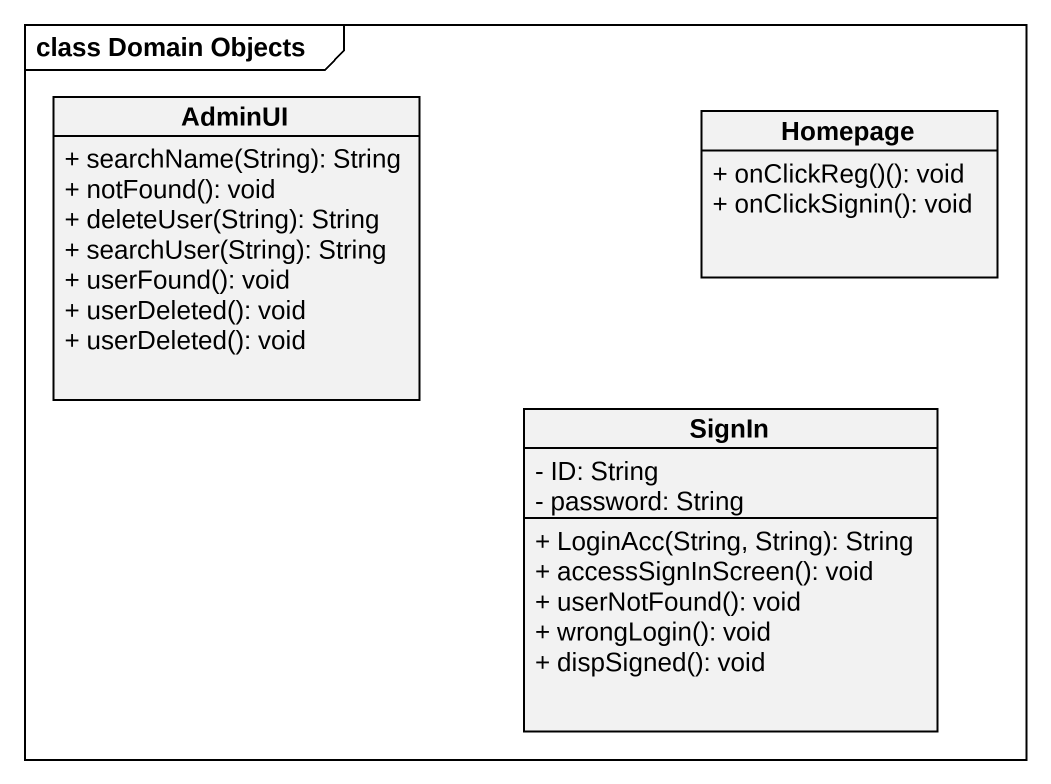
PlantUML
@startuml
mainframe class Domain Objects
hide circle
hide empty members
skinparam classAttributeIconSize 0
class AdminUI {
  + searchName(String): String
  + notFound(): void
  + deleteUser(String): String
  + searchUser(String): String
  + userFound(): void
  + userDeleted(): void
  + userDeleted(): void
}
class Homepage {
  + onClickReg()(): void
  + onClickSignin(): void
}
class SignIn {
  - ID: String
  - password: String
  + LoginAcc(String, String): String
  + accessSignInScreen(): void
  + userNotFound(): void
  + wrongLogin(): void
  + dispSigned(): void
}
@enduml
